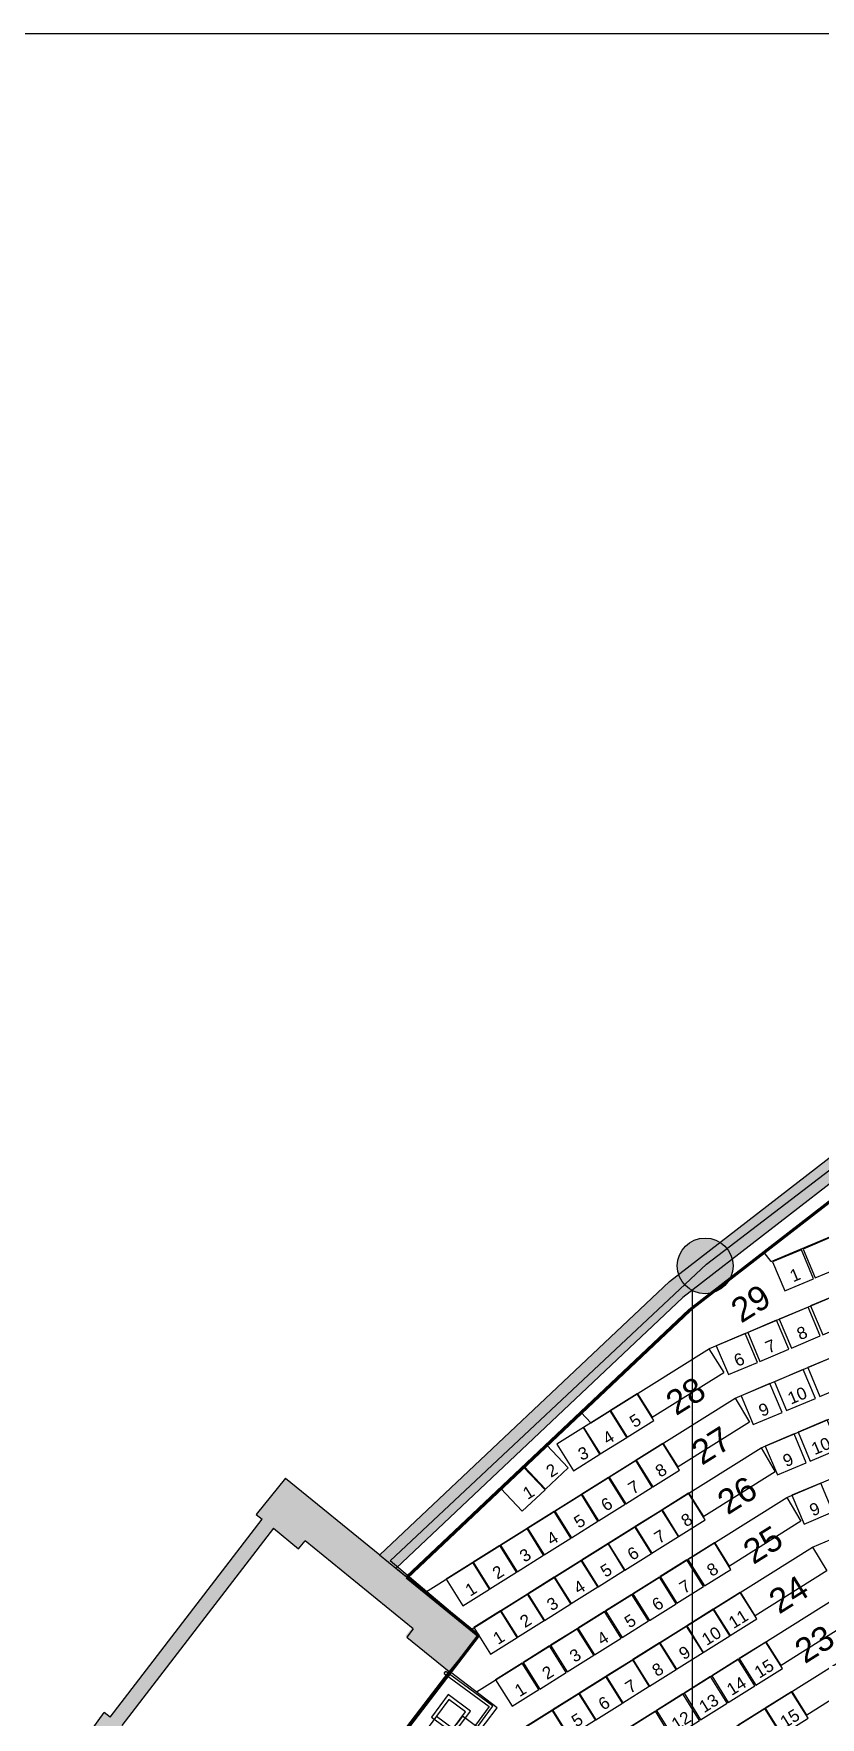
# Model space of a CAD drawing. Header units: millimetres. Extents: x -76108 to 202332, y 27411 to 140378.
# Drawn here: x 71152 to 82449, y 116205 to 140378 of the extents above; entities that cross this region are included whole.
import ezdxf
from ezdxf.enums import TextEntityAlignment as Align

# ---------------------------------------------------------------- set-up
doc = ezdxf.new("R2010")
doc.units = ezdxf.units.MM
doc.header["$LTSCALE"] = 100
doc.layers.get('0').update_dxf_attribs({"linetype": 'CONTINUOUS'})
for name, color, linetype in [('_insida yttervägg arena', 6, 'CONTINUOUS'), ('A-3312-EA-', 7, 'CONTINUOUS'), ('A-3312-FYLL', 7, 'CONTINUOUS'), ('A-3320-EA-', 3, 'CONTINUOUS'), ('A-3320-FYLL', 3, 'CONTINUOUS'), ('C-RADER', 252, 'CONTINUOUS'), ('C-RADNUMMER', 4, 'CONTINUOUS'), ('C-STOLAR', 1, 'CONTINUOUS'), ('C-STOLNUMMER', 7, 'CONTINUOUS'), ('C-TRAPPA', 254, 'CONTINUOUS'), ('LINFACKVERK', 84, 'CONTINUOUS'), ('LINOR_HÄNG', 40, 'CONTINUOUS')]:
    doc.layers.add(name, color=color, linetype=linetype)
doc.layers.add('SEKTIONER', color=4, linetype='CONTINUOUS', lineweight=70)
doc.styles.add('ARIAL', font='arial.ttf')

# ---------------------------------------------------------------- blocks, each defined once
blk = doc.blocks.new('*U29')
blk.add_circle((0, 0), 400)

msp = doc.modelspace()

# ---------------------------------------------------------------- hatches: boundary and pattern name
at = {"layer": 'A-3312-FYLL'}
for color, points in [(256, [(122475.6, 138108.9), (118752.6, 138108.9), (115029.6, 138108.9), (107672.7, 136974.1), (100547, 134829), (93531.7, 131615.3), (86845.2, 127542.4), (80332, 122511.2), (76121.3, 118536.8), (76355.9, 118345.7), (80475.7, 122234.3), (87014.8, 127294.4), (93672.7, 131349.9), (100653.2, 134547.7), (107739.1, 136680.8), (107924.6, 136709.4), (115052.6, 137808.9), (118752.6, 137808.9), (122452.6, 137808.9), (129766.1, 136680.8), (136852, 134547.7), (143832.5, 131349.9), (150490.4, 127294.4), (157029.5, 122234.3), (161149.3, 118345.7), (161383.9, 118536.8), (157173.2, 122511.2), (150660, 127542.4), (143973.5, 131615.3), (136958.2, 134829), (129832.5, 136974.1)]), (9, [(74770.2, 119637.4), (74351.1, 119118.2), (74430.1, 119052.4), (72249.2, 116210), (72165.2, 116269.3), (71772, 115730.1), (74669.7, 113637.8), (75072.6, 114162.9), (74402.9, 114651.7), (74315.4, 114531.7), (72719.2, 115696.6), (72806.8, 115816.5), (72422.1, 116088), (74592.8, 118916.9), (74954.5, 118615.6), (75047.7, 118731.2), (76586, 117491), (76492.8, 117375.4), (77138.3, 116855), (77541.2, 117380.2)])]:
    msp.add_hatch(color=color, dxfattribs=at).paths.add_polyline_path(points)
at = {"layer": 'A-3320-FYLL'}
msp.add_hatch(color=256, dxfattribs=at).paths.add_polyline_path([(81194.8, 122686.3, 1), (80394.8, 122686.3, 1)])

# ---------------------------------------------------------------- linework, layer by layer
at = {"color": 9}
msp.add_lwpolyline([(42980, 27411), (202332, 27411), (202332, 140378), (42980, 140378)], close=True, dxfattribs=at)
at = {"layer": '_insida yttervägg arena', "color": 9}
msp.add_lwpolyline([(74557, 113491), (77541.2, 117380.2), (76272.7, 118453.5), (80813.5, 122711.6), (86959.7, 127411.5), (93832, 131612.2), (100713.1, 134688.2), (107535.6, 136865.9), (114968.5, 137946.5), (122659.7, 137967.8), (130049.6, 136760.8), (136914.6, 134715.8), (144135, 131340.6), (150884.1, 127310.9)], dxfattribs=at)
at = {"layer": 'A-3312-EA-'}
for p, q in [((80280.5, 122462.6), (86844.5, 127541.9)), ((87014.8, 127294.4), (80475.7, 122234.3)), ((76121.3, 118536.8), (80280.5, 122462.6)), ((80475.7, 122234.3), (76355.9, 118345.7)), ((74770.2, 119637.4), (74348, 119119.2)), ((72250.4, 116209.2), (74431.2, 119051.4)), ((74348, 119119.2), (74431.2, 119051.4)), ((74594.1, 118918.7), (72420.8, 116086.2)), ((74594.1, 118918.7), (74956.8, 118623.2)), ((74956.8, 118623.2), (75050.6, 118738.3)), ((75061, 114179.8), (77119, 116861.9)), ((71772, 115730.1), (72163.4, 116272.1)), ((72250.4, 116209.2), (72163.4, 116272.1))]:
    msp.add_line(p, q, dxfattribs=at)
at = {"layer": 'A-3312-EA-', "color": 9}
for p, q in [((74770.2, 119637.4), (76121.3, 118536.8)), ((76603.9, 117473), (75050.6, 118738.3)), ((76355.9, 118345.7), (77541.2, 117380.2)), ((76603.9, 117473), (76510.2, 117357.8)), ((76510.2, 117357.8), (77119, 116861.9)), ((77541.2, 117380.2), (77119, 116861.9))]:
    msp.add_line(p, q, dxfattribs=at)
at = {"layer": 'C-RADER'}
for p, q in [((81742.2, 122747.4), (87484.4, 125161.9)), ((80571.6, 122049.8), (84085.6, 124772.2)), ((80857.6, 121499), (87747.5, 124404.7)), ((81227.5, 120786.7), (88010.5, 123647.4)), ((81597.5, 120074.4), (88273.6, 122890.2)), ((81742.2, 122747.4), (81641.8, 122878.9)), ((81967.4, 119362.1), (88536.6, 122133)), ((76512.3, 118218.3), (80571.6, 122049.8)), ((79153.5, 120431.6), (80857.6, 121499)), ((82337.3, 118649.8), (88799.7, 121375.7)), ((76779.4, 118000.8), (81227.5, 120786.7)), ((77434.5, 117467.1), (81597.5, 120074.4)), ((77509.5, 116570.1), (81967.4, 119362.1)), ((77033.8, 115328.2), (82337.3, 118649.8)), ((76478.1, 114036.2), (82707.2, 117937.6)), ((77541.2, 117380.2), (74557, 113491)), ((76971.9, 113401.5), (83071.4, 117221.7)), ((75744.2, 113647.6), (77809.9, 116339.7))]:
    msp.add_line(p, q, dxfattribs=at)
at = {"layer": 'C-RADER', "color": 9}
for p, q in [((79153.5, 120431.6), (79013.9, 120579.5)), ((76120.1, 118537.8), (77541.2, 117380.2)), ((77809.9, 116339.7), (77138.3, 116855))]:
    msp.add_line(p, q, dxfattribs=at)
at = {"layer": 'C-STOLAR'}
for points in [[(82375, 122513.4), (82789.9, 122687.8), (82615.5, 123102.7), (82200.6, 122928.3)], [(81937.6, 122328.4), (82352.4, 122502.8), (82178, 122917.6), (81763.2, 122743.2)], [(82033.1, 121506.3), (82447.8, 121681.2), (82272.9, 122095.8), (81858.3, 121921)], [(82484.6, 121696.7), (82899.3, 121871.6), (82724.4, 122286.2), (82309.8, 122111.4)], [(81581.6, 121315.9), (81996.3, 121490.8), (81821.4, 121905.4), (81406.8, 121730.6)], [(81130.1, 121125.5), (81544.8, 121300.4), (81369.9, 121715), (80955.3, 121540.2)], [(82443.6, 120811.2), (82858.3, 120986), (82683.4, 121400.7), (82268.8, 121225.8)], [(81964.5, 120609.1), (82379.2, 120784), (82204.3, 121198.6), (81789.7, 121023.7)], [(81485.4, 120407), (81900, 120581.9), (81725.2, 120996.5), (81310.5, 120821.7)], [(82305, 119884.5), (82719.6, 120059.3), (82544.8, 120474), (82130.1, 120299.1)], [(81832.3, 119685.1), (82246.9, 119860), (82072.1, 120274.6), (81657.4, 120099.7)], [(82215.2, 118978.3), (82629.8, 119153.1), (82455, 119567.8), (82040.3, 119392.9)]]:
    msp.add_lwpolyline(points, close=True, dxfattribs=at)
at = {"layer": 'C-STOLAR', "color": 9}
for points in [[(79674.3, 120227.1), (80055.8, 120465.8), (79817.2, 120847.3), (79435.7, 120608.6)], [(79288.6, 119985.8), (79670.1, 120224.5), (79431.4, 120606), (79049.9, 120367.3)], [(78902.8, 119744.6), (79284.3, 119983.3), (79045.6, 120364.8), (78664.1, 120126.1)], [(78502.6, 119478.2), (78829.9, 119787), (78521, 120114.3), (78193.8, 119805.4)], [(80044.2, 119514.9), (80425.7, 119753.5), (80187.1, 120135), (79805.6, 119896.4)], [(78168.1, 119162.4), (78495.4, 119471.3), (78186.5, 119798.5), (77859.2, 119489.7)], [(79654.3, 119270.9), (80035.8, 119509.6), (79797.1, 119891), (79415.6, 119652.4)], [(79264.3, 119026.9), (79645.8, 119265.6), (79407.1, 119647.1), (79025.6, 119408.4)], [(80414.2, 118802.6), (80795.6, 119041.2), (80557, 119422.7), (80175.5, 119184.1)], [(78874.3, 118782.9), (79255.8, 119021.6), (79017.2, 119403.1), (78635.7, 119164.4)], [(80028.4, 118561.3), (80409.9, 118799.9), (80171.2, 119181.4), (79789.8, 118942.7)], [(78484.4, 118539), (78865.9, 118777.6), (78627.2, 119159.1), (78245.7, 118920.5)], [(79642.7, 118319.9), (80024.2, 118558.6), (79785.5, 118940.1), (79404, 118701.4)], [(78094.4, 118295), (78475.9, 118533.7), (78237.2, 118915.2), (77855.7, 118676.5)], [(79257, 118078.6), (79638.5, 118317.3), (79399.8, 118698.8), (79018.3, 118460.1)], [(80784.1, 118090.3), (81165.5, 118329), (80926.9, 118710.5), (80545.4, 118471.8)], [(77704.4, 118051), (78085.9, 118289.7), (77847.3, 118671.2), (77465.8, 118432.5)], [(78871.2, 117837.3), (79252.7, 118076), (79014, 118457.5), (78632.6, 118218.8)], [(80389.8, 117843.7), (80771.3, 118082.3), (80532.7, 118463.8), (80151.2, 118225.2)], [(77314.5, 117807), (77696, 118045.7), (77457.3, 118427.2), (77075.8, 118188.5)], [(78485.5, 117596), (78867, 117834.6), (78628.3, 118216.1), (78246.8, 117977.5)], [(79995.6, 117597), (80377.1, 117835.7), (80138.5, 118217.2), (79757, 117978.5)], [(78099.8, 117354.6), (78481.3, 117593.3), (78242.6, 117974.8), (77861.1, 117736.1)], [(79601.4, 117350.4), (79982.9, 117589.1), (79744.3, 117970.6), (79362.8, 117731.9)], [(81154, 117378), (81535.5, 117616.7), (81296.8, 117998.2), (80915.3, 117759.5)], [(77714, 117113.3), (78095.5, 117352), (77856.9, 117733.5), (77475.4, 117494.8)], [(79207.2, 117103.8), (79588.7, 117342.5), (79350, 117724), (78968.5, 117485.3)], [(80768.3, 117136.5), (81149.8, 117375.2), (80911.2, 117756.7), (80529.7, 117518)], [(80382.7, 116895), (80764.2, 117133.7), (80525.6, 117515.2), (80144.1, 117276.5)], [(78813, 116857.2), (79194.5, 117095.8), (78955.8, 117477.3), (78574.3, 117238.7)], [(79997.1, 116653.5), (80378.6, 116892.2), (80139.9, 117273.6), (79758.4, 117035)], [(81523.9, 116665.7), (81905.4, 116904.4), (81666.7, 117285.9), (81285.2, 117047.2)], [(78418.8, 116610.5), (78800.3, 116849.2), (78561.6, 117230.7), (78180.1, 116992)], [(79611.5, 116412), (79993, 116650.6), (79754.3, 117032.1), (79372.8, 116793.5)], [(81127.1, 116417.5), (81508.6, 116656.2), (81269.9, 117037.7), (80888.4, 116799)], [(78024.6, 116363.9), (78406.1, 116602.6), (78167.4, 116984.1), (77785.9, 116745.4)], [(79225.9, 116170.5), (79607.4, 116409.1), (79368.7, 116790.6), (78987.2, 116552)], [(80730.4, 116169.3), (81111.8, 116408), (80873.2, 116789.5), (80491.7, 116550.8)], [(78840.3, 115928.9), (79221.8, 116167.6), (78983.1, 116549.1), (78601.6, 116310.4)], [(80333.6, 115921.1), (80715.1, 116159.8), (80476.4, 116541.3), (80094.9, 116302.6)], [(81894.3, 115952.5), (82275.7, 116191.2), (82037.1, 116572.7), (81655.6, 116334)], [(78454.7, 115687.4), (78836.2, 115926.1), (78597.5, 116307.6), (78216, 116068.9)], [(79936.9, 115672.9), (80318.3, 115911.5), (80079.7, 116293), (79698.2, 116054.4)], [(81508.5, 115711.2), (81890, 115949.9), (81651.3, 116331.3), (81269.9, 116092.7)]]:
    msp.add_lwpolyline(points, close=True, dxfattribs=at)
at = {"layer": 'C-TRAPPA'}
for p in [(80848.1, 121494.7), (80035.8, 120512.2)]:
    msp.add_line(p, (81060.8, 121155.9), dxfattribs=at)
at = {"layer": 'C-TRAPPA', "color": 9}
msp.add_line((79823, 120851), (80035.8, 120512.2), dxfattribs=at)
at = {"layer": 'C-TRAPPA'}
for points in [[(81227.5, 120786.7), (81430.7, 120443.7), (80405.7, 119799.9), (80192.9, 120138.7)], [(81597.5, 120074.4), (81800.6, 119731.4), (80775.6, 119087.7), (80562.8, 119426.4)], [(81967.4, 119362.1), (82170.5, 119019.1), (81145.5, 118375.4), (80932.7, 118714.1)], [(82337.3, 118649.8), (82540.4, 118306.8), (81515.4, 117663.1), (81302.6, 118001.8)], [(82707.2, 117937.6), (82910.3, 117594.5), (81885.3, 116950.8), (81672.5, 117289.6)], [(83077.6, 117224.3), (83280.7, 116881.3), (82255.7, 116237.6), (82042.9, 116576.3)]]:
    msp.add_lwpolyline(points, dxfattribs=at)
at = {"layer": 'LINFACKVERK'}
for p, q in [((77047.7, 116833.4), (77071.4, 116865.6)), ((77047.7, 116833.4), (77693, 116358.8)), ((77071.4, 116865.6), (77740.9, 116373.3)), ((77693, 116358.8), (77019.9, 115443.5)), ((77052.1, 115419.8), (77743, 116359.3)), ((76935.3, 116219.8), (75631.8, 114447.5)), ((77309.8, 116222.7), (77221.8, 116103.1)), ((161764.6, 54110.9), (77309.8, 116222.7))]:
    msp.add_line(p, q, dxfattribs=at)
for points in [[(76865.4, 116209.1), (77187.6, 115972.2), (77424.6, 116294.4), (77102.3, 116531.4)], [(76935.3, 116219.8), (77176.9, 116042.1), (77354.7, 116283.7), (77113, 116461.5)]]:
    msp.add_lwpolyline(points, close=True, dxfattribs=at)
msp.add_arc((77735, 116365.2), 10, 323.66758, 53.66758, dxfattribs=at)
at = {"layer": 'LINOR_HÄNG'}
msp.add_line((80610.1, 122338.3), (80610.1, 45861.7), dxfattribs=at)
at = {"layer": 'SEKTIONER', "color": 9}
msp.add_line((76512.3, 118218.3), (77541.2, 117380.2), dxfattribs=at)
at = {"layer": 'SEKTIONER'}
msp.add_line((77541.2, 117380.2), (74557, 113491), dxfattribs=at)
msp.add_lwpolyline([(76512.3, 118218.3), (80571.6, 122049.8), (87127.9, 127129.1), (93766.7, 131173), (100724, 134360.1), (107783.4, 136485.2), (107846.1, 136494.9)], dxfattribs=at)

# ---------------------------------------------------------------- block references
at = {"layer": 'A-3320-EA-'}
msp.add_blockref('*U29', (80794.8, 122686.3), dxfattribs=at)

# ---------------------------------------------------------------- texts
at = {"layer": 'C-RADNUMMER', "style": 'ARIAL'}
for s, p in [('29', (81311.1, 121855.2)), ('28', (80376.5, 120527.1)), ('27', (80746.4, 119814.8)), ('26', (81116.3, 119102.5)), ('25', (81486.2, 118390.3)), ('24', (81856.1, 117678)), ('23', (82226, 116965.7))]:
    msp.add_text(s, height=350, rotation=32.13795, dxfattribs=at).set_placement(p)
at = {"layer": 'C-STOLNUMMER', "style": 'ARIAL'}
for s, rotation, p in [('1', 22.80348, (82140.2, 122427)), ('7', 22.86598, (81788.8, 121403.8)), ('8', 22.86598, (82240.1, 121594.7)), ('6', 22.86598, (81337.5, 121213)), ('10', 22.86697, (82171.6, 120697)), ('9', 22.86697, (81692.7, 120494.5)), ('10', 22.86755, (82512.1, 119972.4)), ('9', 22.86755, (82039.6, 119772.5)), ('9', 22.86859, (82422.5, 119065.7))]:
    msp.add_text(s, height=175, rotation=rotation, dxfattribs=at).set_placement(p, align=Align.BOTTOM_CENTER)
at = {"layer": 'C-STOLNUMMER', "color": 9, "style": 'ARIAL'}
for s, rotation, p in [('5', 32.03097, (79865.1, 120346.5)), ('4', 32.03097, (79479.4, 120105.2)), ('3', 20.71566, (79093.5, 119864)), ('2', 32.03097, (78666.3, 119632.6)), ('8', 32.03097, (80235, 119634.2)), ('1', 32.03097, (78331.8, 119316.8)), ('7', 32.03097, (79845, 119390.2)), ('6', 32.03097, (79455.1, 119146.2)), ('5', 32.03097, (79065.1, 118902.3)), ('8', 32.03097, (80604.9, 118921.9)), ('4', 32.03097, (78675.1, 118658.3)), ('7', 32.03097, (80219.2, 118680.6)), ('3', 32.03097, (78285.1, 118414.3)), ('6', 32.03097, (79833.4, 118439.3)), ('2', 32.03097, (77895.2, 118170.4)), ('5', 32.03097, (79447.7, 118197.9)), ('8', 32.03097, (80974.8, 118209.6)), ('1', 32.03097, (77505.2, 117926.4)), ('4', 32.03097, (79062, 117956.6)), ('7', 32.03097, (80580.6, 117963)), ('3', 32.03097, (78676.2, 117715.3)), ('6', 32.03097, (80186.4, 117716.4)), ('11', 32.03097, (81344.7, 117497.4)), ('2', 32.03097, (78290.5, 117474)), ('5', 32.03097, (79792.2, 117469.8)), ('10', 32.03097, (80959.1, 117255.8)), ('1', 32.03097, (77904.8, 117232.7)), ('4', 32.03097, (79398, 117223.1)), ('3', 32.03097, (79003.8, 116976.5)), ('9', 32.03097, (80573.5, 117014.3)), ('15', 32.03097, (81714.6, 116785.1)), ('2', 32.03097, (78609.5, 116729.9)), ('8', 32.03097, (80187.9, 116772.8)), ('14', 32.03097, (81317.9, 116536.9)), ('1', 32.03097, (78215.3, 116483.3)), ('7', 32.03097, (79802.3, 116531.3)), ('13', 32.03097, (80921.1, 116288.6)), ('6', 32.03097, (79416.6, 116289.8)), ('12', 32.03097, (80524.4, 116040.4)), ('15', 32.03097, (82085, 116071.8)), ('5', 32.03097, (79031, 116048.3))]:
    msp.add_text(s, height=175, rotation=rotation, dxfattribs=at).set_placement(p, align=Align.BOTTOM_CENTER)

doc.saveas('drawing.dxf')
